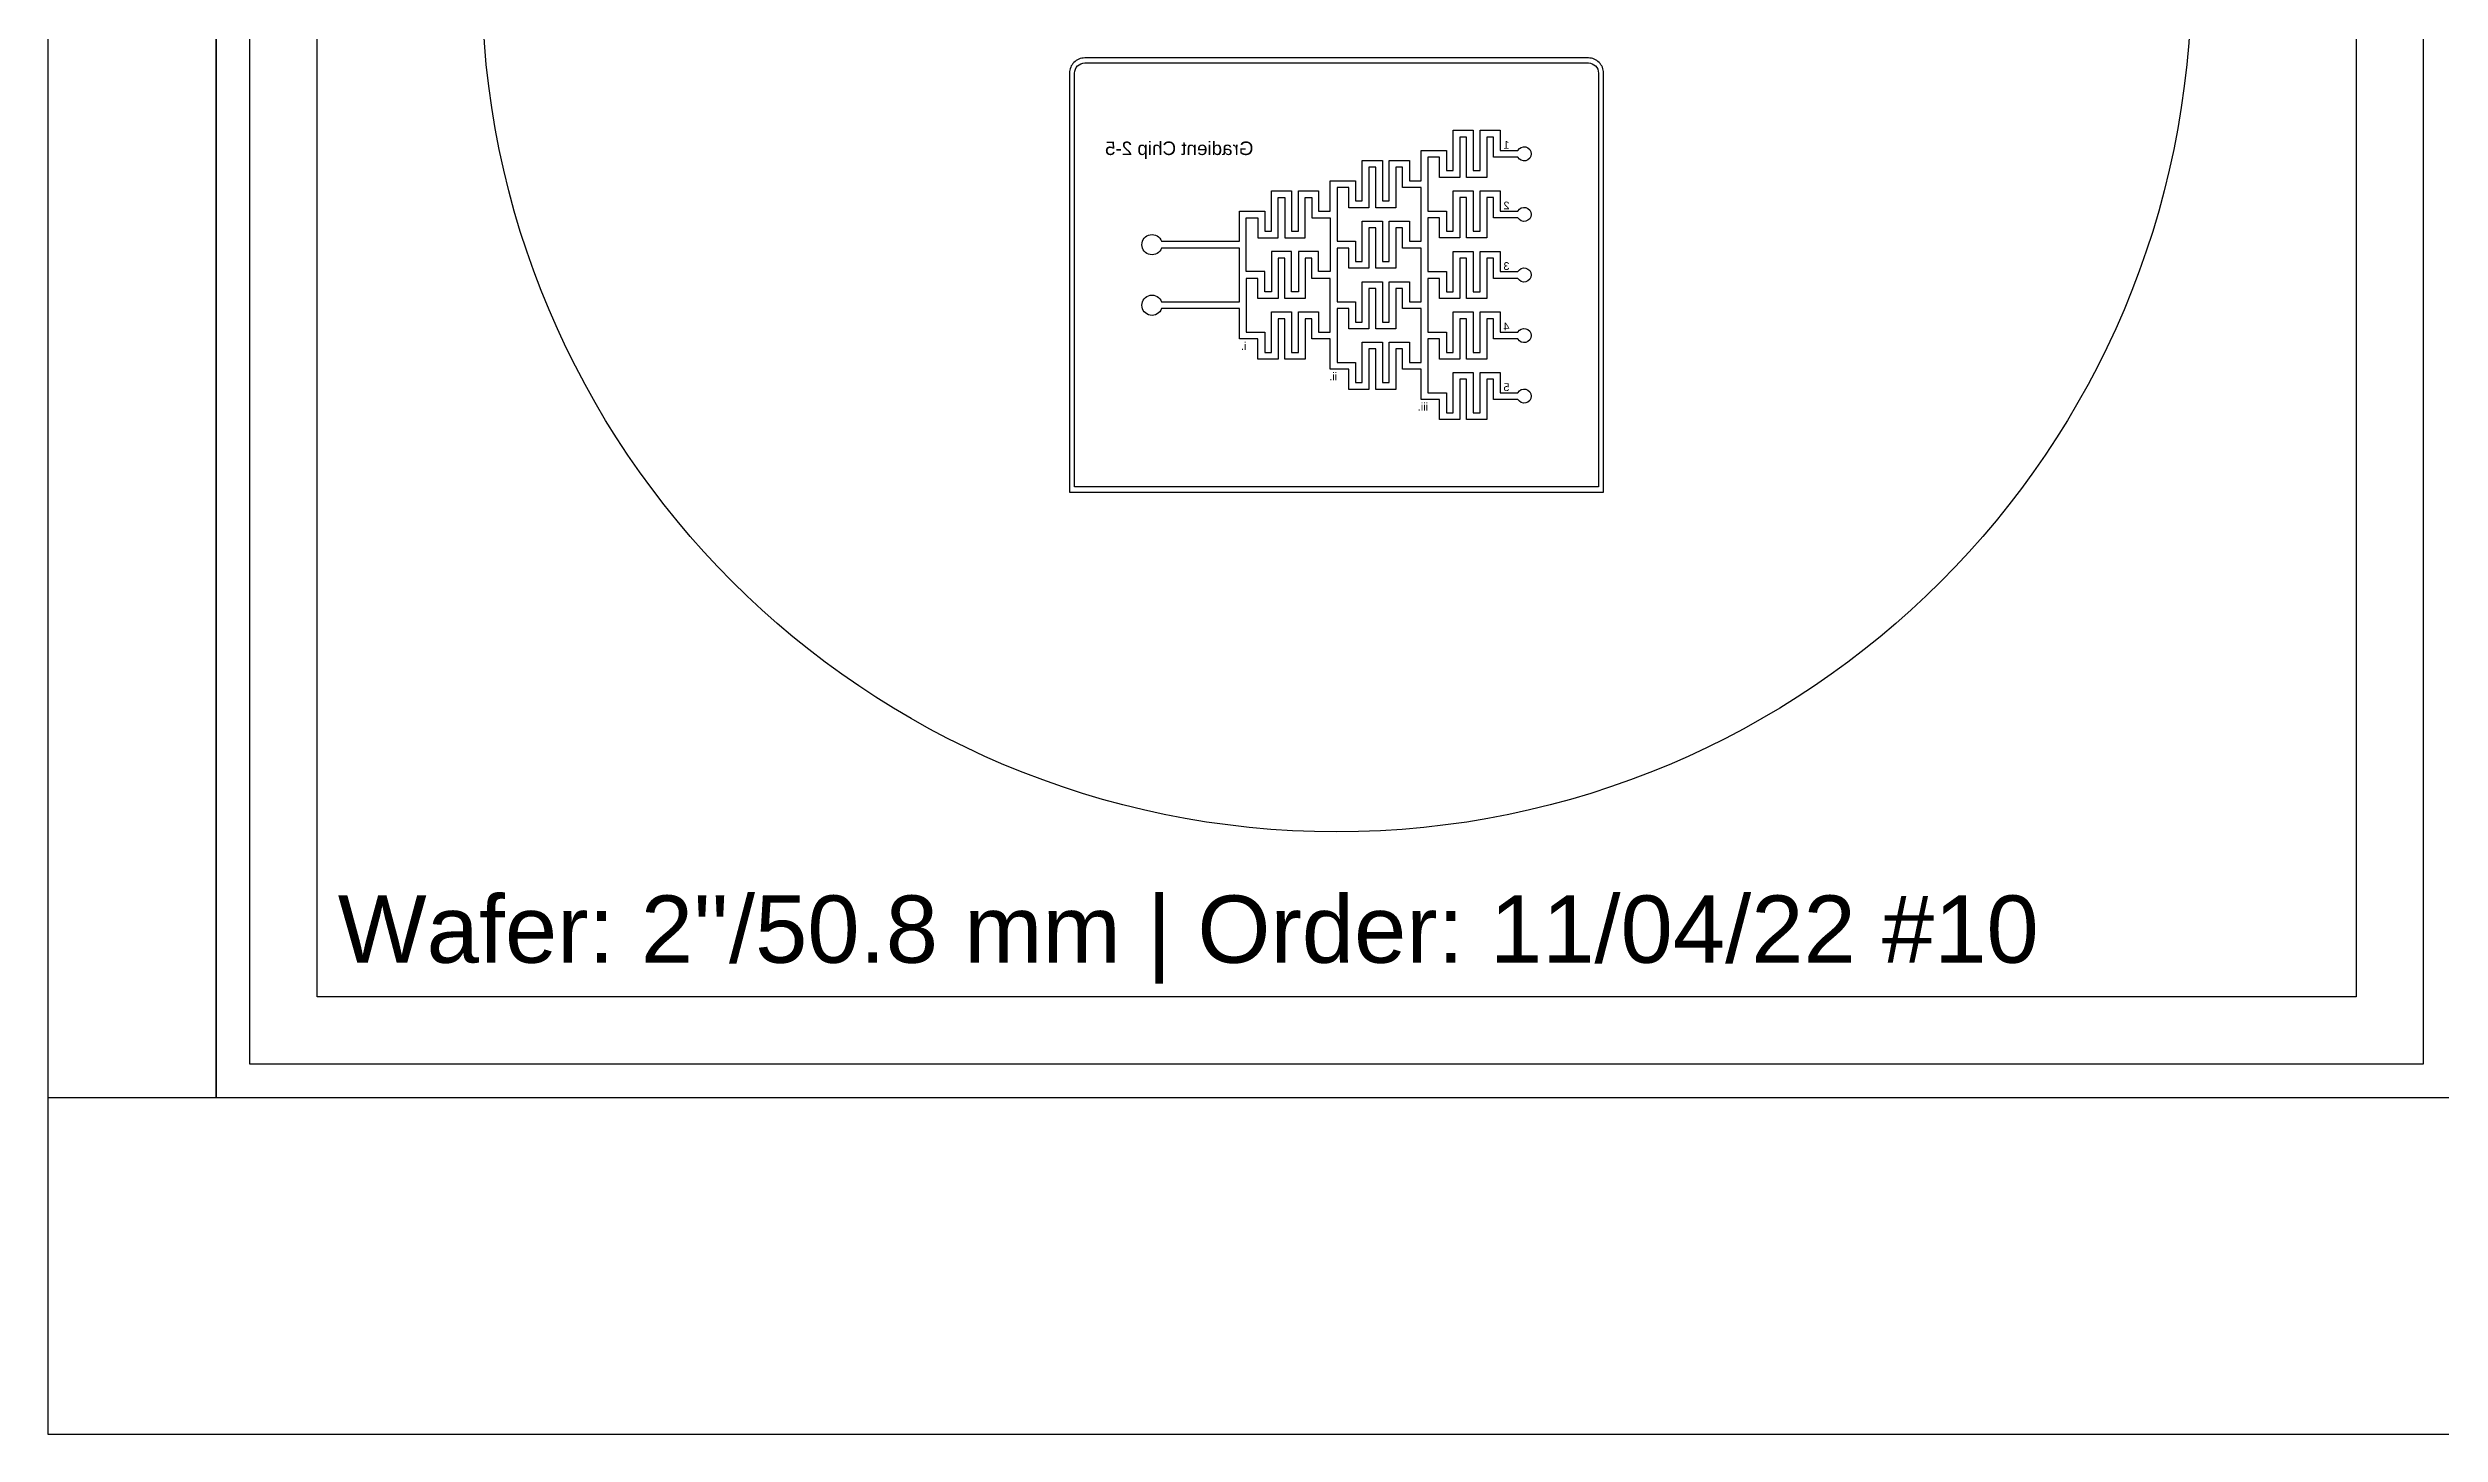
# Model space of a CAD drawing. Extents: x 3 to 210003, y 6 to 297006.
# Drawn here: x 3 to 71103, y 6 to 41206 of the extents above; entities that cross this region are included whole.
import ezdxf

# ---------------------------------------------------------------- set-up
doc = ezdxf.new("R2010")
doc.units = 13
doc.header["$MEASUREMENT"] = 0
doc.layers.add('1- Light', color=2, linetype='Continuous')
doc.layers.add('2- Dark', color=4, linetype='Continuous')
doc.styles.get("Standard").update_dxf_attribs({"font": 'Arial.ttf', "height": 4})

msp = doc.modelspace()

# ---------------------------------------------------------------- linework, layer by layer
for points in [[(6003, 75606), (70603, 75606), (70603, 11006), (6003, 11006)], [(8003, 73606), (68603, 73606), (68603, 13006), (8003, 13006)]]:
    msp.add_lwpolyline(points, close=True)
at = {"layer": '1- Light'}
for points in [[(46238, 28006), (46238, 40456, 0.414214), (45788, 40906), (30818, 40906, 0.414214), (30368, 40456), (30368, 28006)], [(46088, 28156), (30518, 28156), (30518, 40456, -0.414214), (30818, 40756), (45788, 40756, -0.414214), (46088, 40456)]]:
    msp.add_lwpolyline(points, format="xyb", close=True, dxfattribs=at)
for points in [[(43518, 30756), (43168, 30756), (42968, 30756), (42968, 31356), (42768, 31356), (42768, 30156), (42568, 30156), (42368, 30156), (42168, 30156), (42168, 31356), (41968, 31356), (41968, 30356), (41968, 30156), (41568, 30156), (41368, 30156), (41368, 30756), (41018, 30756), (40818, 30756), (40818, 30956), (40818, 31656), (40468, 31656), (40268, 31656), (40268, 32256), (40068, 32256), (40068, 31056), (39868, 31056), (39668, 31056), (39468, 31056), (39468, 32256), (39268, 32256), (39268, 31256), (39268, 31056), (38868, 31056), (38668, 31056), (38668, 31656), (38318, 31656), (38118, 31656), (38118, 31856), (38118, 32556), (37768, 32556), (37568, 32556), (37568, 33156), (37368, 33156), (37368, 31956), (37168, 31956), (36968, 31956), (36768, 31956), (36768, 33156), (36568, 33156), (36568, 32156), (36568, 31956), (36168, 31956), (35968, 31956), (35968, 32556), (35618, 32556), (35418, 32556), (35418, 32756), (35418, 33456), (33101, 33456, -5.828427), (33101, 33656), (35418, 33656), (35418, 34356), (35418, 34556), (35418, 35256), (33101, 35256, -5.828427), (33101, 35456), (35418, 35456), (35418, 36156), (35418, 36356), (36168, 36356), (36168, 35756), (36368, 35756), (36368, 36956), (36568, 36956), (36968, 36956), (36968, 36756), (36968, 35756), (37168, 35756), (37168, 36956), (37368, 36956), (37768, 36956), (37768, 36756), (37768, 36356), (38118, 36356), (38118, 37056), (38118, 37256), (38318, 37256), (38668, 37256), (38868, 37256), (38868, 36656), (39068, 36656), (39068, 37856), (39268, 37856), (39668, 37856), (39668, 37656), (39668, 36656), (39868, 36656), (39868, 37856), (40068, 37856), (40468, 37856), (40468, 37656), (40468, 37256), (40818, 37256), (40818, 37956), (40818, 38156), (41018, 38156), (41368, 38156), (41568, 38156), (41568, 37556), (41768, 37556), (41768, 38756), (41968, 38756), (42368, 38756), (42368, 38556), (42368, 37556), (42568, 37556), (42568, 38756), (42768, 38756), (43168, 38756), (43168, 38556), (43168, 38156)], [(43168, 38156), (43693, 38156, -3.946619), (43693, 37956), (43518, 37956)], [(43168, 36356), (43693, 36356, -3.946619), (43693, 36156), (43518, 36156)], [(43168, 34556), (43693, 34556, -3.946619), (43693, 34356), (43518, 34356)], [(43168, 32756), (43693, 32756, -3.946619), (43693, 32556), (43518, 32556)], [(43168, 30956), (43693, 30956, -3.946619), (43693, 30756), (43518, 30756)]]:
    msp.add_lwpolyline(points, format="xyb", dxfattribs=at)
for points in [[(43518, 37956), (43168, 37956), (42968, 37956), (42968, 38556), (42768, 38556), (42768, 37356), (42568, 37356), (42368, 37356), (42168, 37356), (42168, 38556), (41968, 38556), (41968, 37556), (41968, 37356), (41568, 37356), (41368, 37356), (41368, 37956), (41018, 37956), (41018, 36356), (41368, 36356), (41568, 36356), (41568, 35756), (41768, 35756), (41768, 36956), (41968, 36956), (42368, 36956), (42368, 36756), (42368, 35756), (42568, 35756), (42568, 36956), (42768, 36956), (43168, 36956), (43168, 36756), (43168, 36356)], [(43518, 36156), (43168, 36156), (42968, 36156), (42968, 36756), (42768, 36756), (42768, 35556), (42568, 35556), (42368, 35556), (42168, 35556), (42168, 36756), (41968, 36756), (41968, 35756), (41968, 35556), (41568, 35556), (41368, 35556), (41368, 36156), (41018, 36156), (41018, 34556), (41368, 34556), (41568, 34556), (41568, 33956), (41768, 33956), (41768, 35156), (41968, 35156), (42368, 35156), (42368, 34956), (42368, 33956), (42568, 33956), (42568, 35156), (42768, 35156), (43168, 35156), (43168, 34956), (43168, 34556)], [(43518, 34356), (43168, 34356), (42968, 34356), (42968, 34956), (42768, 34956), (42768, 33756), (42568, 33756), (42368, 33756), (42168, 33756), (42168, 34956), (41968, 34956), (41968, 33956), (41968, 33756), (41568, 33756), (41368, 33756), (41368, 34356), (41018, 34356), (41018, 32756), (41368, 32756), (41568, 32756), (41568, 32156), (41768, 32156), (41768, 33356), (41968, 33356), (42368, 33356), (42368, 33156), (42368, 32156), (42568, 32156), (42568, 33356), (42768, 33356), (43168, 33356), (43168, 33156), (43168, 32756)], [(38318, 32756), (38318, 32556)], [(43518, 32556), (43168, 32556), (42968, 32556), (42968, 33156), (42768, 33156), (42768, 31956), (42568, 31956), (42368, 31956), (42168, 31956), (42168, 33156), (41968, 33156), (41968, 32156), (41968, 31956), (41568, 31956), (41368, 31956), (41368, 32556), (41018, 32556), (41018, 30956), (41368, 30956), (41568, 30956), (41568, 30356), (41768, 30356), (41768, 31556), (41968, 31556), (42368, 31556), (42368, 31356), (42368, 30356), (42568, 30356), (42568, 31556), (42768, 31556), (43168, 31556), (43168, 31356), (43168, 30956)]]:
    msp.add_lwpolyline(points, dxfattribs=at)
for points in [[(40818, 37056), (40468, 37056), (40268, 37056), (40268, 37656), (40068, 37656), (40068, 36456), (39868, 36456), (39668, 36456), (39468, 36456), (39468, 37656), (39268, 37656), (39268, 36656), (39268, 36456), (38868, 36456), (38668, 36456), (38668, 37056), (38318, 37056), (38318, 35456), (38668, 35456), (38868, 35456), (38868, 34856), (39068, 34856), (39068, 36056), (39268, 36056), (39668, 36056), (39668, 35856), (39668, 34856), (39868, 34856), (39868, 36056), (40068, 36056), (40468, 36056), (40468, 35856), (40468, 35456), (40818, 35456), (40818, 36156), (40818, 36356)], [(38118, 34556), (37768, 34556), (37768, 34956), (37768, 35156), (37368, 35156), (37168, 35156), (37168, 33956), (36968, 33956), (36968, 34956), (36968, 35156), (36568, 35156), (36368, 35156), (36368, 33956), (36168, 33956), (36168, 34556), (35968, 34556), (35618, 34556), (35618, 36156), (35968, 36156), (35968, 35556), (36168, 35556), (36568, 35556), (36568, 35756), (36568, 36756), (36768, 36756), (36768, 35556), (36968, 35556), (37168, 35556), (37368, 35556), (37368, 36756), (37568, 36756), (37568, 36156), (37768, 36156), (38118, 36156), (38118, 35456)], [(40818, 35256), (40468, 35256), (40268, 35256), (40268, 35856), (40068, 35856), (40068, 34656), (39868, 34656), (39668, 34656), (39468, 34656), (39468, 35856), (39268, 35856), (39268, 34856), (39268, 34656), (38868, 34656), (38668, 34656), (38668, 35256), (38318, 35256), (38318, 33656), (38668, 33656), (38868, 33656), (38868, 33056), (39068, 33056), (39068, 34256), (39268, 34256), (39668, 34256), (39668, 34056), (39668, 33056), (39868, 33056), (39868, 34256), (40068, 34256), (40468, 34256), (40468, 34056), (40468, 33656), (40818, 33656), (40818, 34356), (40818, 34556)], [(38118, 34356), (37768, 34356), (37568, 34356), (37568, 34956), (37368, 34956), (37368, 33756), (37168, 33756), (36968, 33756), (36768, 33756), (36768, 34956), (36568, 34956), (36568, 33956), (36568, 33756), (36168, 33756), (35968, 33756), (35968, 34356), (35618, 34356), (35618, 32756), (35968, 32756), (36168, 32756), (36168, 32156), (36368, 32156), (36368, 33356), (36568, 33356), (36968, 33356), (36968, 33156), (36968, 32156), (37168, 32156), (37168, 33356), (37368, 33356), (37768, 33356), (37768, 33156), (37768, 32756), (38118, 32756), (38118, 33456)], [(40818, 33456), (40468, 33456), (40268, 33456), (40268, 34056), (40068, 34056), (40068, 32856), (39868, 32856), (39668, 32856), (39468, 32856), (39468, 34056), (39268, 34056), (39268, 33056), (39268, 32856), (38868, 32856), (38668, 32856), (38668, 33456), (38318, 33456), (38318, 31856), (38668, 31856), (38868, 31856), (38868, 31256), (39068, 31256), (39068, 32456), (39268, 32456), (39668, 32456), (39668, 32256), (39668, 31256), (39868, 31256), (39868, 32456), (40068, 32456), (40468, 32456), (40468, 32256), (40468, 31856), (40818, 31856), (40818, 32556), (40818, 32756)]]:
    msp.add_lwpolyline(points, close=True, dxfattribs=at)
msp.add_circle((38303, 43306), 25400, dxfattribs=at)
at = {"layer": '2- Dark'}
for points in [[(3, 6), (210003, 6), (210003, 297006), (3, 297006)], [(5003, 76606), (71603, 76606), (71603, 10006), (5003, 10006)]]:
    msp.add_lwpolyline(points, close=True, dxfattribs=at)
for points in [[(205003, 10006), (205003, 292006), (5003, 292006), (5003, 10006)], [(210003, 10006), (3, 10006)]]:
    msp.add_lwpolyline(points, dxfattribs=at)

# ---------------------------------------------------------------- texts
at = {"insert": (8622, 16015), "char_height": 2000, "attachment_point": 1}
msp.add_mtext_dynamic_manual_height_columns("Wafer: 2''/50.8 mm | Order: 11/04/22 #10", width=66218.59, gutter_width=20, heights=[0], dxfattribs=at)
at = {"layer": '1- Light', "extrusion": (0, 0, -1), "attachment_point": 1, "text_direction": (-1, 0, 0)}
for s, width, insert, char_height in [('Gradient Chip 2-5', 5314.98, (35833, 38421), 400), ('1', 691.49, (43443, 38437), 230), ('2', 691.49, (43443, 36637), 230), ('3', 691.49, (43443, 34837), 230), ('4', 691.49, (43443, 33037), 230), ('i.', 691.49, (35622, 32457), 230), ('ii.', 691.49, (38322, 31557), 230), ('iii.', 691.49, (41022, 30657), 230), ('5', 691.49, (43443, 31237), 230)]:
    msp.add_mtext_dynamic_manual_height_columns(s, width=width, gutter_width=20, heights=[0], dxfattribs=dict(at, insert=insert, char_height=char_height))

doc.saveas('drawing.dxf')
